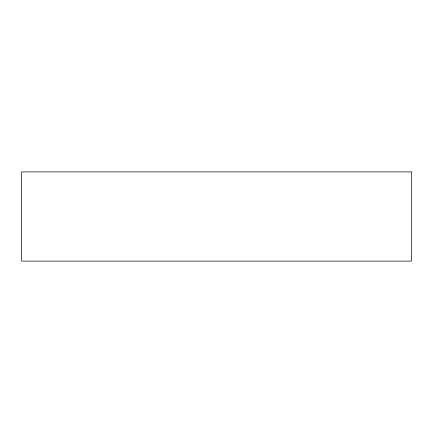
<?xml version="1.0" encoding="UTF-8"?>
<svg xmlns="http://www.w3.org/2000/svg" width="433" height="433" viewBox="0 0 433 433"><rect width="100%" height="100%" fill="white"/><g stroke="black" fill="none" stroke-linecap="round" stroke-linejoin="round"><path stroke-width="0.65" d="M411.35 171.896L21.65 171.896L21.65 261.104L411.35 261.104L411.35 171.896"/></g></svg>
